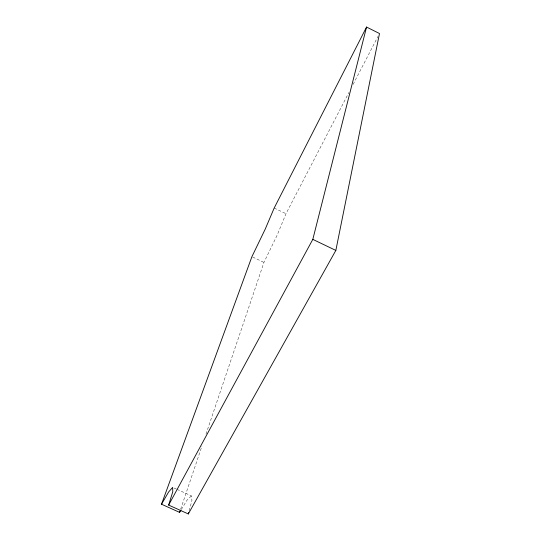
<?xml version="1.0" encoding="UTF-8"?>
<svg xmlns="http://www.w3.org/2000/svg" width="541" height="541" viewBox="0 0 541 541"><rect width="100%" height="100%" fill="white"/><g stroke="black" fill="none" stroke-linecap="round" stroke-linejoin="round"><path stroke-width="0.41" stroke-dasharray="2.71 2.03" d="M189.167 510.778L191.947 500.472L191.386 495.867L177.157 489.429M180.66 509.176L201.955 446.082M205.999 434.105L263.947 262.405L277.269 234.929L285.993 213.709L348.844 92.585M353.111 84.362L377.943 36.511M181.323 509.507L186.99 500.202L191.386 495.867M174.161 488.07L176.407 489.091M252.661 257.043L263.947 262.405M274.186 208.035L285.993 213.709"/><path stroke-width="0.81" d="M161.509 504.219L168.657 491.918L172.667 487.394L172.762 491.789L168.643 505.078L188.309 513.95L335.846 250.415L379.491 33.522L366.555 27.05L274.186 208.035L265.212 229.161L251.91 256.684L161.509 504.219L179.585 512.368L180.89 510.224M168.643 505.078L312.813 239.372L366.555 27.05M188.309 513.95L188.735 512.361M179.585 512.368L180.119 510.772M312.813 239.372L335.846 250.415"/></g></svg>
